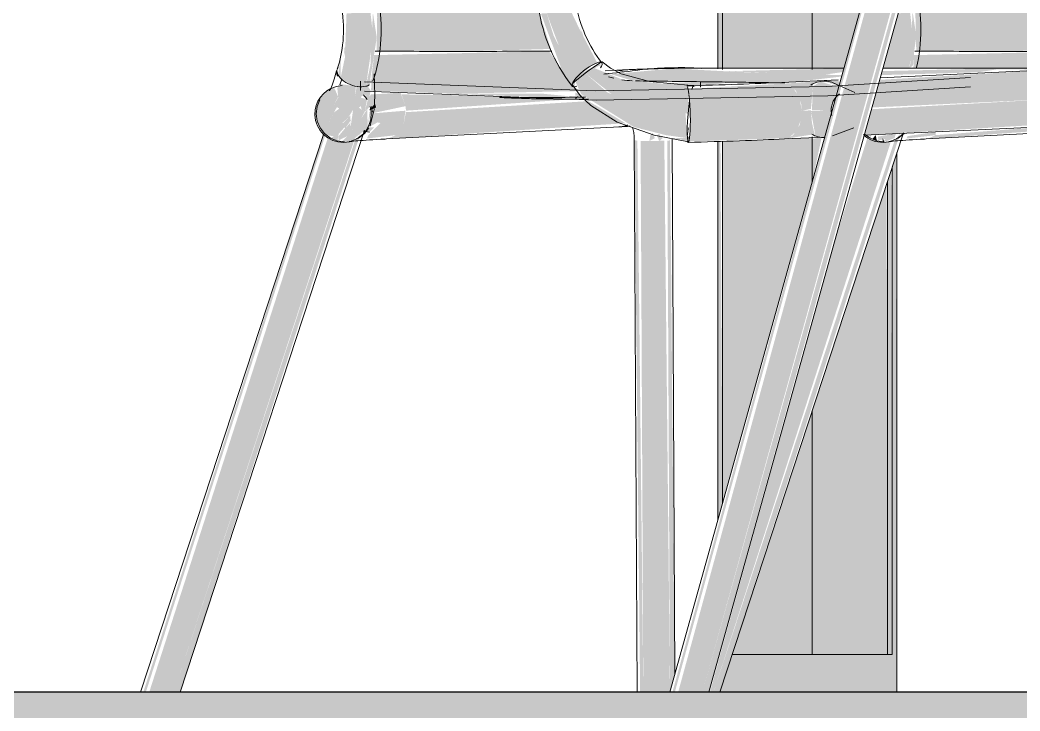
# Model space of a CAD drawing. Header units: inches. Extents: x 21380 to 98133, y -290 to 853.
# Drawn here: x 35393.65 to 35420.17, y 0.5 to 18.83 of the extents above; entities that cross this region are included whole.
import ezdxf

# ---------------------------------------------------------------- set-up
doc = ezdxf.new("R2010")
doc.units = ezdxf.units.IN
doc.header["$MEASUREMENT"] = 0
for name, color, linetype, lineweight in [('A-FLOR', 192, 'Continuous', 9), ('A-GLAZ-CWMG', 51, 'Continuous', 9), ('I-FURN', 30, 'Continuous', 9), ('I-WALL', 2, 'Continuous', 9)]:
    doc.layers.add(name, color=color, linetype=linetype, lineweight=lineweight)

# ---------------------------------------------------------------- blocks, each defined once
blk = doc.blocks.new('HermanMiller_Collection_Air-Chair_SideChair_Arms - Arms-V171-Building Section - East_West looking South')
at = {"layer": 'I-FURN'}
h = blk.add_hatch(color=256, dxfattribs=at)
h.paths.add_polyline_path([(-26134.736, 17.999), (-26132.441, 18.063), (-26132.741, 19.01), (-26132.74, 19.041), (-26133.135, 22.135), (-26133.615, 25.541), (-26133.439, 26.72), (-26133.287, 27.286), (-26136.943, 27.356), (-26138.897, 27.252), (-26138.263, 26.411), (-26137.768, 25.338), (-26137.504, 24.169), (-26137.196, 21.448), (-26137.046, 18.896), (-26137.06, 18.004), (-26135.74, 18)], flags=0)
h.paths.add_polyline_path([(-26133.601, 25.719), (-26133.55, 26.168), (-26133.598, 25.738)], flags=0)
for points in [[(-26129.154, 1), (-26123.732, 20.734), (-26123.809, 20.653), (-26129.218, 1)], [(-26128.85, 1), (-26128.42, 1), (-26123, 20.625), (-26123.301, 20.707), (-26123.311, 20.72), (-26123.657, 20.718), (-26129.066, 1), (-26128.856, 1)], [(-26128.42, 1), (-26128.251, 1), (-26122.883, 20.551), (-26122.963, 20.578), (-26127.811, 3.187)], [(-26131.78, 17.287), (-26131.323, 17.647), (-26131.213, 17.697), (-26131.705, 18.64), (-26131.937, 19.123), (-26132.552, 19.009), (-26132.11, 17.835)], [(-26137.454, 17.058), (-26137.344, 17.073), (-26137.151, 18.393), (-26137.224, 19.026), (-26137.858, 19.009), (-26137.901, 17.835), (-26138.017, 17.287), (-26137.702, 17.095), (-26137.576, 17.065)], [(-26131.882, 17.095), (-26131.78, 17.287), (-26132.364, 18.406), (-26132.552, 19.009), (-26132.707, 19.002), (-26132.146, 17.5), (-26131.914, 17.144)], [(-26135.056, 16.876), (-26131.674, 16.946), (-26131.817, 17.058), (-26132.49, 18.003), (-26137.128, 17.899), (-26137.187, 17.4), (-26137.209, 16.954), (-26135.786, 16.902)], [(-26128.801, 16.344), (-26128.796, 17.073), (-26130.533, 17.247), (-26131.323, 17.57), (-26131.529, 17.42), (-26130.826, 16.861), (-26130.025, 16.545), (-26129.206, 16.41)], [(-26128.682, 17.06), (-26128.476, 17.096), (-26128.476, 17.195), (-26129.73, 17.129), (-26129.206, 17.097), (-26128.68, 17.066)], [(-26128.744, 16.318), (-26125.784, 16.423), (-26125.86, 16.798), (-26126.051, 17.073), (-26126.173, 17.148), (-26128.803, 17.004), (-26128.751, 16.512)], [(-26128.476, 17.069), (-26127.665, 17.183), (-26128.476, 17.195), (-26128.476, 17.096)], [(-26125.007, 16.428), (-26124.952, 16.68), (-26124.814, 17.047), (-26125.29, 17.198), (-26125.491, 17.073), (-26125.52, 16.434), (-26125.388, 16.432)], [(-26124.814, 17.047), (-26124.855, 17.096), (-26124.819, 17.049)], [(-26131.775, 16.733), (-26131.706, 16.818), (-26131.794, 16.783), (-26131.794, 16.733)], [(-26137.248, 16.434), (-26137.073, 16.512), (-26137.103, 16.608), (-26137.245, 16.462)], [(-26136.82, 15.675), (-26130.464, 16.093), (-26131.211, 16.544), (-26131.452, 16.677), (-26136.284, 16.386), (-26136.347, 16.051), (-26136.544, 15.776), (-26136.77, 15.684)], [(-26128.78, 15.606), (-26126.138, 15.7), (-26125.918, 15.893), (-26125.796, 16.229), (-26125.784, 16.423), (-26128.744, 16.318), (-26128.764, 15.677)], [(-26125.186, 15.714), (-26125.007, 16.428), (-26125.544, 16.416), (-26125.428, 15.763), (-26125.31, 15.727)], [(-26128.818, 15.697), (-26128.784, 15.97), (-26128.801, 15.988)], [(-26143.18, 1), (-26138.421, 15.775), (-26138.467, 15.793), (-26143.247, 1)], [(-26142.985, 1), (-26142.437, 1), (-26137.635, 15.7), (-26137.909, 15.589), (-26138.129, 15.633), (-26138.342, 15.744), (-26143.09, 1), (-26142.991, 1)], [(-26142.437, 1), (-26142.271, 1), (-26137.49, 15.818), (-26137.651, 15.585), (-26140.117, 8.07)], [(-26129.994, 1), (-26129.989, 1), (-26130.146, 15.629), (-26130.228, 15.643), (-26130.074, 1)], [(-26128.808, 15.639), (-26128.752, 15.793), (-26128.815, 15.679)], [(-26129.636, 1), (-26129.283, 1.015), (-26129.433, 15.626), (-26130.061, 15.624), (-26129.989, 1), (-26129.757, 1)], [(-26129.283, 1.015), (-26129.159, 1.458), (-26129.282, 15.637), (-26129.355, 15.63), (-26129.294, 3.187)]]:
    blk.add_hatch(color=256, dxfattribs=at).paths.add_polyline_path(points, flags=0)
h = blk.add_hatch(color=256, dxfattribs=at)
h.paths.add_polyline_path([(-26137.344, 17.073), (-26137.253, 17.109), (-26137.057, 18.368), (-26137.159, 19.026), (-26137.224, 17.642), (-26137.29, 17.328)], flags=0)
h.paths.add_polyline_path([(-26137.253, 17.109), (-26137.17, 17.257), (-26137.217, 17.255)], flags=0)
h = blk.add_hatch(color=256, dxfattribs=at)
h.paths.add_polyline_path([(-26131.686, 18.668), (-26131.547, 18.278), (-26131.606, 18.491), (-26131.651, 18.591)], flags=0)
h.paths.add_polyline_path([(-26131.213, 17.697), (-26131.151, 17.722), (-26131.221, 17.711)], flags=0)
h = blk.add_hatch(color=256, dxfattribs=at)
h.paths.add_polyline_path([(-26137.937, 17.822), (-26137.858, 18.188), (-26137.912, 18.094), (-26137.936, 17.826)], flags=0)
h.paths.add_polyline_path([(-26138.017, 17.287), (-26138.017, 17.835), (-26138.077, 17.371)], flags=0)
h = blk.add_hatch(color=256, dxfattribs=at)
h.paths.add_polyline_path([(-26131.817, 17.058), (-26131.794, 17.161), (-26131.872, 17.141)], flags=0)
h.paths.add_polyline_path([(-26131.874, 17.144), (-26131.692, 17.292), (-26131.188, 17.604), (-26131.09, 17.633), (-26131.175, 17.672), (-26131.7, 17.371), (-26131.832, 17.207)], flags=0)
h = blk.add_hatch(color=256, dxfattribs=at)
h.paths.add_polyline_path([(-26126.245, 17.162), (-26125.944, 17.191), (-26124.735, 17.331), (-26124.725, 17.367), (-26127.412, 17.45), (-26129.206, 17.544), (-26130.845, 17.393), (-26130.282, 17.224), (-26130.001, 17.213), (-26126.304, 17.163)], flags=0)
h.paths.add_polyline_path([(-26130.761, 17.281), (-26130.982, 17.404), (-26130.889, 17.325), (-26130.804, 17.285)], flags=0)
h = blk.add_hatch(color=256, dxfattribs=at)
h.paths.add_polyline_path([(-26125.271, 17.367), (-26124.702, 17.451), (-26124.674, 17.549), (-26127.742, 17.473), (-26125.283, 17.368)], flags=0)
h.paths.add_polyline_path([(-26123.688, 17.368), (-26121.095, 17.445), (-26120.433, 17.551), (-26123.658, 17.475), (-26123.676, 17.412)], flags=0)
h = blk.add_hatch(color=256, dxfattribs=at)
h.paths.add_polyline_path([(-26133.681, 16.77), (-26133.681, 16.788), (-26133.773, 16.775)], flags=0)
h.paths.add_polyline_path([(-26136.281, 16.426), (-26131.794, 16.733), (-26135.056, 16.837), (-26136.4, 16.858), (-26136.296, 16.545)], flags=0)
h.paths.add_polyline_path([(-26130.915, 17.426), (-26130.764, 17.426), (-26130.917, 17.428)], flags=0)
h = blk.add_hatch(color=256, dxfattribs=at)
h.paths.add_polyline_path([(-26128.805, 15.622), (-26128.818, 15.697), (-26129.206, 15.697)], flags=0)
h.paths.add_polyline_path([(-26128.818, 15.697), (-26128.872, 16.356), (-26130.339, 16.669), (-26130.934, 16.904), (-26131.529, 17.42), (-26131.785, 17.187), (-26131.636, 16.864), (-26130.242, 15.994), (-26129.395, 15.777), (-26129.206, 15.751)], flags=0)
h = blk.add_hatch(color=256, dxfattribs=at)
h.paths.add_polyline_path([(-26125.784, 16.423), (-26125.545, 16.475), (-26125.484, 17.133), (-26125.214, 17.212), (-26124.861, 17.099), (-26124.789, 17.137), (-26124.819, 17.244), (-26126.173, 17.148), (-26125.944, 16.953), (-26125.806, 16.617)], flags=0)
h.paths.add_polyline_path([(-26125.004, 16.46), (-26124.989, 16.48), (-26125.002, 16.479)], flags=0)
h.paths.add_polyline_path([(-26123.927, 16.51), (-26118.985, 16.742), (-26119.093, 17.212), (-26119.34, 17.477), (-26119.434, 17.496), (-26123.722, 17.244), (-26123.914, 16.557)], flags=0)
h = blk.add_hatch(color=256, dxfattribs=at)
h.paths.add_polyline_path([(-26138.065, 15.812), (-26138.475, 15.862), (-26138.559, 15.97), (-26138.382, 16.034), (-26138.112, 16.521), (-26138.194, 16.584), (-26138.08, 16.796), (-26138.19, 17.042), (-26138.342, 16.975), (-26138.608, 16.695), (-26138.699, 16.318), (-26138.467, 15.793), (-26138.194, 15.744), (-26138.112, 15.787)], flags=0)
h.paths.add_polyline_path([(-26137.934, 15.585), (-26137.716, 15.635), (-26137.297, 15.974), (-26137.309, 16.462), (-26137.521, 16.148), (-26137.716, 15.927), (-26137.752, 15.984), (-26137.762, 16.291), (-26137.952, 16.092), (-26137.899, 15.956), (-26138.08, 15.738), (-26138.065, 15.641), (-26137.84, 15.748), (-26137.961, 15.595)], flags=0)
h.paths.add_polyline_path([(-26137.878, 15.975), (-26137.743, 16.174), (-26137.77, 16.09), (-26137.812, 16.045)], flags=0)
h.paths.add_polyline_path([(-26137.378, 16.391), (-26137.315, 16.723), (-26137.47, 16.77), (-26137.478, 16.544), (-26137.461, 16.455), (-26137.407, 16.414)], flags=0)
h.paths.add_polyline_path([(-26138.308, 16.533), (-26138.221, 16.816), (-26138.197, 16.579), (-26138.287, 16.542)], flags=0)
h = blk.add_hatch(color=256, dxfattribs=at)
h.paths.add_polyline_path([(-26137.909, 15.6), (-26137.84, 15.748), (-26137.981, 15.606)], flags=0)
h.paths.add_polyline_path([(-26138.103, 15.622), (-26138.065, 15.812), (-26138.284, 15.697), (-26138.117, 15.628)], flags=0)
h.paths.add_polyline_path([(-26138.197, 16.579), (-26138.227, 16.879), (-26138.308, 16.533)], flags=0)
h.paths.add_polyline_path([(-26138.065, 15.812), (-26137.743, 16.174), (-26137.812, 16.238), (-26137.65, 16.508), (-26137.613, 17.074), (-26138.017, 17.131), (-26138.102, 17.033), (-26138.079, 16.777), (-26138.197, 16.579), (-26138.05, 16.48), (-26138.189, 16.38), (-26138.382, 16.034), (-26138.559, 15.97), (-26138.44, 15.816), (-26138.291, 15.831)], flags=0)
h.paths.add_polyline_path([(-26137.878, 15.975), (-26137.961, 16.108), (-26137.812, 16.238)], flags=0)
h = blk.add_hatch(color=256, dxfattribs=at)
h.paths.add_polyline_path([(-26137.77, 15.9), (-26137.581, 16.024), (-26137.378, 16.391), (-26137.229, 16.544), (-26137.247, 16.797), (-26137.221, 16.973), (-26137.297, 17.073), (-26137.368, 17.069), (-26137.594, 17.051), (-26137.754, 15.975)], flags=0)
h.paths.add_polyline_path([(-26137.378, 16.391), (-26137.532, 16.508), (-26137.406, 16.593), (-26137.478, 16.791), (-26137.375, 16.864), (-26137.296, 16.705)], flags=0)
h = blk.add_hatch(color=256, dxfattribs=at)
h.paths.add_polyline_path([(-26137.206, 16.351), (-26136.296, 16.545), (-26136.426, 16.902), (-26137.216, 16.855), (-26137.247, 16.797), (-26137.261, 16.62), (-26137.229, 16.548), (-26137.053, 16.544), (-26137.177, 16.386)], flags=0)
h.paths.add_polyline_path([(-26136.431, 16.91), (-26136.458, 16.912), (-26136.44, 16.911)], flags=0)
h = blk.add_hatch(color=256, dxfattribs=at)
h.paths.add_polyline_path([(-26135.056, 16.876), (-26132.643, 16.777), (-26131.794, 16.792), (-26132.659, 16.876), (-26134.032, 16.876)], flags=0)
h.paths.add_polyline_path([(-26131.553, 16.808), (-26131.794, 16.907), (-26131.794, 16.823), (-26131.612, 16.812)], flags=0)
h = blk.add_hatch(color=256, dxfattribs=at)
h.paths.add_polyline_path([(-26133.115, 16.748), (-26133.115, 16.78), (-26133.331, 16.755)], flags=0)
h.paths.add_polyline_path([(-26133.528, 16.763), (-26133.611, 16.783), (-26133.563, 16.765)], flags=0)
h = blk.add_hatch(color=256, dxfattribs=at)
h.paths.add_polyline_path([(-26126.267, 15.675), (-26125.448, 15.801), (-26125.518, 16.102), (-26125.545, 16.434), (-26125.784, 16.423), (-26125.842, 16.048), (-26126.019, 15.775), (-26126.168, 15.694)], flags=0)
h.paths.add_polyline_path([(-26124.132, 15.775), (-26119.215, 16.068), (-26119.035, 16.376), (-26118.985, 16.742), (-26123.94, 16.464), (-26124.131, 15.779)], flags=0)
h = blk.add_hatch(color=256, dxfattribs=at)
h.paths.add_polyline_path([(-26137.319, 15.688), (-26136.544, 15.776), (-26136.347, 16.051), (-26136.295, 16.425), (-26137.206, 16.351), (-26137.206, 16.165), (-26137.003, 16.156), (-26136.96, 16.096), (-26137.28, 15.778), (-26137.315, 15.696)], flags=0)
h.paths.add_polyline_path([(-26137.297, 15.974), (-26137.034, 16.115), (-26137.227, 16.156)], flags=0)
h = blk.add_hatch(color=256, dxfattribs=at)
h.paths.add_polyline_path([(-26136.957, 16.098), (-26137.059, 16.227), (-26137.225, 16.156), (-26137.059, 16.12)], flags=0)
h.paths.add_polyline_path([(-26137.244, 15.865), (-26137.123, 15.982), (-26137.259, 15.988), (-26137.315, 15.877), (-26137.28, 15.871)], flags=0)
h.paths.add_polyline_path([(-26137.297, 15.974), (-26137.206, 16.434), (-26137.253, 16.386), (-26137.294, 15.999)], flags=0)
h = blk.add_hatch(color=256, dxfattribs=at)
h.paths.add_polyline_path([(-26129.83, 15.619), (-26129.683, 15.697), (-26129.744, 15.836), (-26129.802, 15.777), (-26129.829, 15.621)], flags=0)
h.paths.add_polyline_path([(-26129.571, 15.621), (-26129.474, 15.697), (-26129.571, 15.807), (-26129.628, 15.777), (-26129.573, 15.625)], flags=0)
for p, q in [((-26123.792, 20.719), (-26129.288, 1)), ((-26128.25, 1), (-26122.828, 20.451)), ((-26131.079, 17.721), (-26131.079, 17.711)), ((-26128.709, 17.552), (-26124.661, 17.551)), ((-26138.125, 17.42), (-26138.098, 17.342)), ((-26137.987, 17.26), (-26138.036, 17.109)), ((-26130.695, 17.496), (-26130.997, 17.48)), ((-26124.819, 17.244), (-26126.321, 17.173)), ((-26119.448, 17.496), (-26123.709, 17.296)), ((-26137.487, 17.208), (-26137.487, 16.957)), ((-26128.639, 17.066), (-26128.657, 17.091)), ((-26128.476, 17.195), (-26128.476, 17.053)), ((-26124.381, 16.908), (-26124.937, 17.157)), ((-26137.198, 16.537), (-26137.173, 16.387)), ((-26142.269, 1), (-26137.378, 15.909)), ((-26136.799, 15.675), (-26130.611, 15.998)), ((-26124.976, 15.754), (-26124.407, 15.972)), ((-26124.134, 15.774), (-26119.383, 15.997)), ((-26138.468, 15.793), (-26143.322, 1)), ((-26137.407, 15.885), (-26137.247, 15.858)), ((-26130.228, 15.645), (-26130.156, 1)), ((-26129.229, 15.671), (-26129.228, 15.65)), ((-26129.158, 1.459), (-26129.228, 15.65)), ((-26126.25, 15.675), (-26125.169, 15.726))]:
    blk.add_line(p, q, dxfattribs=at)
at = {"layer": 'I-FURN', "flags": 128}
for points in [[(-26137.157, 17.218), (-26137.119, 17.332), (-26137.084, 17.448), (-26137.054, 17.567), (-26137.027, 17.688), (-26137.004, 17.812), (-26136.984, 17.937), (-26136.968, 18.064), (-26136.956, 18.192), (-26136.947, 18.322), (-26136.942, 18.453), (-26136.94, 18.585), (-26136.942, 18.719), (-26136.947, 18.853), (-26136.956, 18.987), (-26136.968, 19.122), (-26136.972, 19.161)], [(-26131.089, 17.694), (-26131.152, 17.778), (-26131.214, 17.864), (-26131.273, 17.953), (-26131.329, 18.045), (-26131.383, 18.138), (-26131.434, 18.234), (-26131.482, 18.333), (-26131.528, 18.432), (-26131.57, 18.534), (-26131.609, 18.637), (-26131.645, 18.741), (-26131.678, 18.846), (-26131.707, 18.953), (-26131.733, 19.059), (-26131.756, 19.167), (-26131.762, 19.197)], [(-26138.1, 17.551), (-26138.073, 17.631), (-26138.049, 17.714), (-26138.026, 17.8), (-26138.007, 17.889), (-26137.989, 17.981), (-26137.974, 18.076), (-26137.962, 18.174), (-26137.952, 18.274), (-26137.946, 18.376), (-26137.941, 18.48), (-26137.94, 18.585), (-26137.941, 18.692), (-26137.946, 18.801), (-26137.953, 18.91), (-26137.963, 19.02), (-26137.966, 19.052)], [(-26132.745, 19.015), (-26132.717, 18.877), (-26132.685, 18.74), (-26132.649, 18.603), (-26132.608, 18.468), (-26132.563, 18.334), (-26132.514, 18.201), (-26132.461, 18.07), (-26132.403, 17.941), (-26132.342, 17.815), (-26132.277, 17.69), (-26132.209, 17.568), (-26132.136, 17.448), (-26132.06, 17.331), (-26131.981, 17.217), (-26131.898, 17.106), (-26131.874, 17.075)], [(-26138.08, 17.57), (-26138.119, 17.498), (-26138.125, 17.42)], [(-26131.529, 17.42), (-26131.424, 17.498), (-26131.323, 17.57), (-26131.233, 17.633), (-26131.159, 17.681), (-26131.106, 17.711), (-26131.079, 17.721)], [(-26131.077, 17.72), (-26130.858, 17.551), (-26130.577, 17.407), (-26129.822, 17.196), (-26128.711, 17.092), (-26128.657, 17.091)], [(-26130.708, 17.495), (-26130.682, 17.497), (-26130.656, 17.498), (-26130.629, 17.5), (-26130.6, 17.502), (-26130.57, 17.504), (-26130.538, 17.505), (-26130.506, 17.507), (-26130.472, 17.509), (-26130.436, 17.511), (-26130.4, 17.512), (-26130.362, 17.514), (-26130.324, 17.516), (-26130.284, 17.518), (-26130.243, 17.519), (-26130.201, 17.521), (-26130.158, 17.523), (-26130.115, 17.524), (-26130.07, 17.526), (-26130.025, 17.527), (-26129.98, 17.529), (-26129.933, 17.53), (-26129.886, 17.532), (-26129.839, 17.533), (-26129.792, 17.535), (-26129.744, 17.536), (-26129.695, 17.537), (-26129.647, 17.539), (-26129.599, 17.54), (-26129.55, 17.541), (-26129.502, 17.542), (-26129.454, 17.543), (-26129.406, 17.544), (-26129.358, 17.545), (-26129.311, 17.546), (-26129.264, 17.547), (-26129.217, 17.548), (-26129.171, 17.548), (-26129.126, 17.549), (-26129.082, 17.55), (-26129.038, 17.55), (-26128.995, 17.551), (-26128.953, 17.551), (-26128.912, 17.552), (-26128.872, 17.552), (-26128.833, 17.552), (-26128.795, 17.552), (-26128.758, 17.552), (-26128.723, 17.552), (-26128.709, 17.552)], [(-26123.638, 17.551), (-26121.278, 17.55), (-26119.155, 17.552)], [(-26138.122, 17.486), (-26138.182, 17.262), (-26138.238, 17.101), (-26138.286, 16.996), (-26138.309, 16.958), (-26138.31, 16.955)], [(-26137.381, 17.193), (-26131.258, 16.956), (-26125.126, 17.064), (-26121.317, 17.307)], [(-26137.129, 17.406), (-26137.116, 17.13), (-26137.11, 16.828), (-26137.129, 16.455), (-26137.236, 16.033), (-26137.24, 16.024)], [(-26131.847, 17.159), (-26131.794, 17.207), (-26131.72, 17.27), (-26131.63, 17.342), (-26131.529, 17.42)], [(-26138.155, 17.056), (-26138.082, 17.074), (-26138.025, 17.084), (-26137.972, 17.092)], [(-26137.382, 16.943), (-26131.244, 16.705), (-26125.099, 16.815), (-26121.313, 17.056)], [(-26131.877, 17.12), (-26131.661, 16.832), (-26131.385, 16.565), (-26130.679, 16.122), (-26129.705, 15.777), (-26128.789, 15.597)], [(-26126.321, 17.173), (-26126.453, 17.167), (-26126.59, 17.161), (-26126.731, 17.155), (-26126.877, 17.149), (-26127.026, 17.143), (-26127.179, 17.137), (-26127.336, 17.132), (-26127.495, 17.126), (-26127.658, 17.12), (-26127.823, 17.115), (-26127.99, 17.109), (-26128.159, 17.104), (-26128.331, 17.098), (-26128.503, 17.093), (-26128.677, 17.088), (-26128.837, 17.084)], [(-26128.657, 17.091), (-26128.68, 17.066), (-26128.705, 16.991)], [(-26138.663, 16.344), (-26138.639, 16.537), (-26138.566, 16.717)], [(-26128.761, 16.696), (-26128.781, 16.537), (-26128.801, 16.344)], [(-26137.91, 15.597), (-26138.103, 15.622), (-26138.284, 15.697), (-26138.44, 15.816), (-26138.559, 15.97), (-26138.636, 16.151), (-26138.663, 16.344)], [(-26128.801, 16.344), (-26128.815, 16.151), (-26128.823, 15.97), (-26128.824, 15.816), (-26128.818, 15.697), (-26128.805, 15.622), (-26128.787, 15.597)], [(-26137.268, 15.97), (-26137.385, 15.816), (-26137.538, 15.697), (-26137.717, 15.622)], [(-26130.598, 15.999), (-26130.581, 16), (-26130.561, 16.001), (-26130.54, 16.003), (-26130.516, 16.004), (-26130.491, 16.006), (-26130.464, 16.007), (-26130.435, 16.009), (-26130.405, 16.01), (-26130.373, 16.012), (-26130.339, 16.014)], [(-26130.273, 15.986), (-26130.264, 15.952), (-26130.257, 15.918), (-26130.25, 15.882), (-26130.244, 15.846), (-26130.239, 15.809), (-26130.235, 15.772), (-26130.232, 15.734), (-26130.23, 15.696), (-26130.229, 15.658), (-26130.228, 15.645)], [(-26137.785, 15.604), (-26137.776, 15.605), (-26137.753, 15.608), (-26137.719, 15.612), (-26137.675, 15.617), (-26137.623, 15.622), (-26137.563, 15.627), (-26137.495, 15.632), (-26137.421, 15.638), (-26137.339, 15.644), (-26137.251, 15.649), (-26137.157, 15.655), (-26137.056, 15.661), (-26136.95, 15.667), (-26136.838, 15.673), (-26136.799, 15.675)], [(-26126.25, 15.675), (-26126.385, 15.669), (-26126.525, 15.663), (-26126.668, 15.657), (-26126.816, 15.65), (-26126.967, 15.644), (-26127.122, 15.638), (-26127.281, 15.633), (-26127.442, 15.627), (-26127.606, 15.621), (-26127.773, 15.615), (-26127.942, 15.61), (-26128.113, 15.604), (-26128.286, 15.599), (-26128.46, 15.594), (-26128.635, 15.589), (-26128.796, 15.585)]]:
    blk.add_lwpolyline(points, dxfattribs=at)
at = {"layer": 'I-FURN'}
for centre, major_axis, ratio, start_param, end_param in [((-26137.628, 17.385), (-0.471, 0.167), 0.596783, 0, 0.053822), ((-26131.481, 17.385), (0.393, 0.31), 0.26753, 0.631223, 2.202019), ((-26131.481, 17.385), (0.393, 0.31), 0.26753, 5.605411, 6.914408), ((-26135.455, 101.858), (0, 84.692), 0.707107, 3.217566, 3.231436), ((-26137.628, 17.385), (-0.471, 0.167), 0.596783, 0.315622, 0.839221), ((-26137.628, 17.385), (-0.471, 0.167), 0.596783, 0.839221, 1.886418), ((-26131.481, 17.385), (0.393, 0.31), 0.26753, 2.202019, 3.772816), ((-26137.952, 16.334), (-0.202, 0.722), 0.995009, 0, 1.3209), ((-26137.628, 17.385), (-0.471, 0.167), 0.596783, 1.903362, 2.410017), ((-26137.628, 17.385), (-0.471, 0.167), 0.596783, 2.410017, 2.671816), ((-26128.817, 16.334), (-0.02, 0.75), 0.096081, 5.515178, 5.996591), ((-26125.196, 16.463), (0.021, 0.75), 0.90616, 0.058382, 0.581981), ((-26125.196, 16.463), (0.021, 0.75), 0.90616, 5.817968, 6.341567), ((-26137.952, 16.334), (-0.202, 0.722), 0.995009, 4.986091, 5.185919), ((-26128.817, 16.334), (-0.02, 0.75), 0.096081, 4.687594, 5.472992), ((-26124.554, 16.444), (0.014, 0.5), 0.90616, 0.581981, 1.629178), ((-26137.952, 16.334), (-0.202, 0.722), 0.995009, 4.462492, 4.714879), ((-26137.952, 16.334), (-0.202, 0.722), 0.995009, 1.3209, 2.891696), ((-26137.952, 16.334), (-0.202, 0.722), 0.995009, 2.891696, 4.462492), ((-26128.817, 16.334), (-0.02, 0.75), 0.096081, 3.116798, 4.687594), ((-26124.554, 16.444), (0.014, 0.5), 0.90616, 1.629178, 1.890978), ((-26125.196, 16.463), (0.021, 0.75), 0.90616, 2.676376, 2.924989), ((-26125.196, 16.463), (0.021, 0.75), 0.90616, 2.938175, 3.199975), ((-26128.817, 16.334), (-0.02, 0.75), 0.096081, 2.854998, 3.116798)]:
    blk.add_ellipse(centre, major_axis=major_axis, ratio=ratio, start_param=start_param, end_param=end_param, dxfattribs=at)
for points, knots in [([(-26137.096, 18.004), (-26136.319, 18), (-26134.781, 17.997), (-26133.197, 18.001), (-26132.417, 18.003)], [-0.9268801, -0.9268801, -0.9268801, -0.9268801, -0.5, -0.0910372, -0.0910372, -0.0910372, -0.0910372]), ([(-26130.196, 17.215), (-26129.91, 17.212), (-26129.333, 17.205), (-26128.76, 17.198), (-26128.476, 17.195)], [-0.9960968, -0.9960968, -0.9960968, -0.9960968, -0.5, 0, 0, 0, 0]), ([(-26128.476, 17.195), (-26128.254, 17.192), (-26127.816, 17.186), (-26127.187, 17.177), (-26126.662, 17.169), (-26126.356, 17.164), (-26126.239, 17.162)], [-1, -1, -1, -1, -0.75, -0.5, -0.25, -0.0877777, -0.0877777, -0.0877777, -0.0877777]), ([(-26131.443, 16.733), (-26131.554, 16.733), (-26131.982, 16.732), (-26132.41, 16.735), (-26132.727, 16.739)], [-0.6740348, -0.6740348, -0.6740348, -0.6740348, -0.5, 0, 0, 0, 0]), ([(-26130.635, 15.997), (-26130.579, 15.998), (-26130.5, 16.01), (-26130.426, 16.04), (-26130.405, 16.05)], [0, 0, 0, 0, 0.1666667, 0.2358641, 0.2358641, 0.2358641, 0.2358641])]:
    blk.add_open_spline(points, degree=3, knots=knots, dxfattribs=at)
for points in [[(-26128.451, 17.548), (-26128.527, 17.555), (-26128.712, 17.566), (-26129.058, 17.57), (-26129.432, 17.56), (-26129.791, 17.539), (-26129.995, 17.519), (-26130.081, 17.508)], [(-26130.908, 17.41), (-26130.952, 17.405), (-26130.996, 17.401), (-26131.039, 17.396)], [(-26130.91, 17.322), (-26130.864, 17.309), (-26130.818, 17.296), (-26130.771, 17.285)], [(-26130.525, 17.477), (-26130.573, 17.49), (-26130.622, 17.497), (-26130.672, 17.496)], [(-26130.556, 17.245), (-26130.466, 17.231), (-26130.375, 17.224), (-26130.283, 17.219)], [(-26132.727, 16.739), (-26132.779, 16.74), (-26132.9, 16.742), (-26133.114, 16.748), (-26133.334, 16.755), (-26133.535, 16.763), (-26133.692, 16.771), (-26133.785, 16.777), (-26133.805, 16.782), (-26133.747, 16.784), (-26133.663, 16.784), (-26133.611, 16.783)], [(-26133.611, 16.783), (-26133.294, 16.779), (-26132.659, 16.774), (-26132.024, 16.779), (-26131.706, 16.784)], [(-26131.706, 16.784), (-26131.652, 16.784), (-26131.588, 16.785), (-26131.519, 16.784)]]:
    blk.add_open_spline(points, degree=3, dxfattribs=at)
blk = doc.blocks.new('HermanMiller_Collection_Air-Chair_SideChair_Arms - Arms-V179-Building Section - East_West looking South')
at = {"layer": 'I-FURN'}
h = blk.add_hatch(color=256, dxfattribs=at)
h.paths.add_polyline_path([(-26120.428, 17.999), (-26118.133, 18.063), (-26118.433, 19.01), (-26118.431, 19.039), (-26118.827, 22.135), (-26119.307, 25.541), (-26119.131, 26.72), (-26118.978, 27.286), (-26122.634, 27.356), (-26124.589, 27.252), (-26124.506, 27.216), (-26123.472, 26.98), (-26122.404, 26.625), (-26122.223, 26.448), (-26122.202, 26.344), (-26121.918, 26.073), (-26121.888, 25.949), (-26121.533, 25.159), (-26121.518, 24.537), (-26121.603, 23.959), (-26122.722, 20.742), (-26122.801, 20.4), (-26122.762, 18.285), (-26122.751, 18.004), (-26121.431, 18)], flags=0)
h.paths.add_polyline_path([(-26122.291, 24.694), (-26122.408, 24.694), (-26122.347, 24.783)], flags=0)
h.paths.add_polyline_path([(-26123.021, 22.782), (-26122.483, 24.046), (-26122.402, 24.039), (-26122.33, 24.878), (-26122.423, 25.304), (-26122.592, 25.517), (-26122.626, 25.719), (-26122.76, 25.737), (-26123.746, 26.031), (-26123.406, 25.159), (-26123.196, 24.169), (-26123.023, 22.794)], flags=0)
h.paths.add_polyline_path([(-26119.293, 25.719), (-26119.241, 26.168), (-26119.291, 25.726)], flags=0)
h.paths.add_polyline_path([(-26122.2, 25.724), (-26122.343, 25.928), (-26122.466, 25.734), (-26122.254, 25.726)], flags=0)
for points in [[(-26123.638, 17.549), (-26122.935, 17.55), (-26122.843, 18.393), (-26122.916, 19.026), (-26123.231, 19.009), (-26123.637, 17.55)], [(-26122.935, 17.549), (-26122.837, 17.63), (-26122.805, 18.025), (-26122.751, 18.393), (-26122.846, 19.032), (-26122.851, 19.026), (-26122.915, 17.642), (-26122.935, 17.55)], [(-26118.078, 16.886), (-26117.382, 16.982), (-26117.509, 17.058), (-26118.182, 18.003), (-26122.82, 17.899), (-26122.827, 17.55), (-26119.159, 17.51), (-26119.093, 17.341), (-26118.546, 17.331), (-26118.15, 17.057), (-26118.15, 16.968), (-26118.085, 16.894)], [(-26128.218, 1), (-26128.128, 1), (-26123.419, 15.626), (-26123.601, 15.589), (-26123.821, 15.633), (-26124.057, 15.675), (-26124.936, 12.893), (-26128.224, 1)], [(-26128.055, 1), (-26127.963, 1), (-26123.181, 15.818), (-26123.343, 15.585), (-26128.128, 1)], [(-26124.744, 13.581), (-26124.116, 15.776), (-26124.153, 15.7), (-26124.615, 14.043)], [(-26123.011, 15.688), (-26122.235, 15.776), (-26122.235, 15.864), (-26122.983, 15.75), (-26123.007, 15.696)]]:
    blk.add_hatch(color=256, dxfattribs=at).paths.add_polyline_path(points, flags=0)
h = blk.add_hatch(color=256, dxfattribs=at)
h.paths.add_polyline_path([(-26117.845, 16.391), (-26117.685, 16.239), (-26117.604, 15.931), (-26116.156, 16.093), (-26116.903, 16.544), (-26117.144, 16.677), (-26117.892, 16.565), (-26117.858, 16.44)], flags=0)
h.paths.add_polyline_path([(-26117.827, 16.183), (-26117.865, 16.404), (-26117.838, 16.306), (-26117.829, 16.21)], flags=0)
h.paths.add_polyline_path([(-26118.208, 16.418), (-26117.828, 16.18), (-26117.831, 15.919), (-26117.733, 16.011), (-26117.959, 16.497), (-26118.156, 16.625), (-26118.202, 16.544), (-26118.232, 16.487), (-26118.21, 16.423)], flags=0)
h.paths.add_polyline_path([(-26122.512, 15.675), (-26118.007, 15.996), (-26118.239, 16.434), (-26118.403, 16.426), (-26118.752, 16.222), (-26118.928, 16.146), (-26119.151, 16.139), (-26119.397, 15.997), (-26122.235, 15.776), (-26122.44, 15.688)], flags=0)
h = blk.add_hatch(color=256, dxfattribs=at)
h.paths.add_polyline_path([(-26123.626, 15.585), (-26123.327, 15.7), (-26123.293, 15.814), (-26123.772, 15.738), (-26123.756, 15.641), (-26123.566, 15.675), (-26123.64, 15.59)], flags=0)
h.paths.add_polyline_path([(-26123.949, 15.711), (-26123.976, 15.782), (-26123.976, 15.721)], flags=0)
h = blk.add_hatch(color=256, dxfattribs=at)
h.paths.add_polyline_path([(-26123.6, 15.6), (-26123.64, 15.697), (-26123.64, 15.603)], flags=0)
h.paths.add_polyline_path([(-26123.795, 15.622), (-26123.828, 15.775), (-26123.922, 15.675), (-26123.809, 15.628)], flags=0)
for p, q in [((-26122.491, 15.675), (-26117.974, 15.911)), ((-26127.961, 1), (-26123.092, 15.84))]:
    blk.add_line(p, q, dxfattribs=at)
at = {"layer": 'I-FURN', "flags": 128}
for points in [[(-26122.746, 17.567), (-26122.719, 17.688), (-26122.695, 17.812), (-26122.676, 17.937), (-26122.66, 18.064), (-26122.647, 18.192), (-26122.639, 18.322), (-26122.633, 18.453), (-26122.632, 18.585), (-26122.633, 18.719), (-26122.639, 18.853), (-26122.647, 18.987), (-26122.66, 19.122), (-26122.664, 19.161)], [(-26123.602, 15.597), (-26123.795, 15.622), (-26123.976, 15.697), (-26124.105, 15.791)], [(-26123.477, 15.604), (-26123.468, 15.605), (-26123.445, 15.608), (-26123.411, 15.612), (-26123.367, 15.617), (-26123.315, 15.622), (-26123.254, 15.627), (-26123.187, 15.632), (-26123.112, 15.638), (-26123.031, 15.644), (-26122.943, 15.649), (-26122.849, 15.655), (-26122.748, 15.661), (-26122.642, 15.667), (-26122.53, 15.673), (-26122.491, 15.675)], [(-26123.076, 15.816), (-26123.23, 15.697), (-26123.409, 15.622)]]:
    blk.add_lwpolyline(points, dxfattribs=at)
at = {"layer": 'I-FURN'}
for start_param, end_param in [(2.111928, 2.891696), (2.891696, 3.677094)]:
    blk.add_ellipse((-26123.644, 16.334), major_axis=(-0.202, 0.722), ratio=0.995009, start_param=start_param, end_param=end_param, dxfattribs=at)
blk.add_open_spline([(-26122.787, 18.004), (-26122.011, 18), (-26120.473, 17.997), (-26118.888, 18.001), (-26118.109, 18.003)], degree=3, knots=[-0.9268801, -0.9268801, -0.9268801, -0.9268801, -0.5, -0.0910372, -0.0910372, -0.0910372, -0.0910372], dxfattribs=at)
blk = doc.blocks.new('Rectangular Mullion - Exterior 2_ x 4_5_-1142586-Building Section - East_West looking South')
at = {"layer": 'A-GLAZ-CWMG'}
h = blk.add_hatch(color=256, dxfattribs=at)
h.paths.add_polyline_path([(-26127.634, 2), (-26125.515, 2), (-26125.515, 8.457), (-26127.245, 3.187)], flags=0)
h.paths.add_polyline_path([(-26123.39, 2), (-26123.419, 14.845), (-26123.515, 14.551), (-26123.515, 2)], flags=0)
h.paths.add_polyline_path([(-26127.89, 6.011), (-26125.515, 14.532), (-26125.515, 15.71), (-26127.89, 15.612), (-26127.89, 8.07)], flags=0)
h.paths.add_polyline_path([(-26125.515, 17.55), (-26125.524, 26.403), (-26127.89, 26.765), (-26127.89, 17.551), (-26125.674, 17.55)], flags=0)
h.paths.add_polyline_path([(-26126.402, 27.551), (-26126.37, 27.904), (-26126.316, 28.018), (-26125.916, 28.117), (-26125.65, 28.253), (-26125.515, 28.253), (-26125.515, 28.75), (-26127.89, 28.75), (-26127.89, 27.768), (-26126.403, 27.551)], flags=0)
h.paths.add_polyline_path([(-26123.515, 28.325), (-26123.39, 28.334), (-26123.39, 28.75), (-26123.515, 28.75), (-26123.515, 28.334)], flags=0)
h.paths.add_polyline_path([(-26125.515, 30), (-26125.515, 98), (-26127.89, 98), (-26127.89, 30), (-26127.012, 30)], flags=0)
h.paths.add_polyline_path([(-26123.39, 30), (-26123.39, 96), (-26123.515, 96), (-26123.515, 30)], flags=0)
for p, q in [((-26127.89, 17.522), (-26127.89, 26.765)), ((-26127.89, 6), (-26127.89, 15.62)), ((-26123.39, 14.936), (-26123.39, 2)), ((-26125.515, 2), (-26127.64, 2)), ((-26123.39, 2), (-26123.515, 2))]:
    blk.add_line(p, q, dxfattribs=at)
blk = doc.blocks.new('Rectangular Mullion - Exterior 2_ x 4_5_-1142587-Building Section - East_West looking South')
at = {"layer": 'A-GLAZ-CWMG'}
h = blk.add_hatch(color=256, dxfattribs=at)
h.paths.add_polyline_path([(-26123.515, 2), (-26123.537, 14.485), (-26125.515, 8.457), (-26125.515, 2)], flags=0)
h.paths.add_polyline_path([(-26125.515, 14.532), (-26125.26, 15.722), (-26125.515, 15.675), (-26125.515, 15.393)], flags=0)
h.paths.add_polyline_path([(-26124.674, 17.549), (-26123.75, 20.809), (-26124.191, 24.419), (-26124.594, 25.821), (-26124.939, 26.322), (-26125.515, 26.373), (-26125.515, 17.55), (-26124.819, 17.549)], flags=0)
h.paths.add_polyline_path([(-26124.047, 24.309), (-26124.042, 24.312), (-26124.087, 24.461)], flags=0)
h.paths.add_polyline_path([(-26125.515, 28.244), (-26123.515, 28.334), (-26123.515, 28.75), (-26125.515, 28.75), (-26125.515, 28.253)], flags=0)
h.paths.add_polyline_path([(-26125.515, 30), (-26123.515, 30), (-26123.515, 98), (-26125.515, 98), (-26125.515, 32.483)], flags=0)
for p, q in [((-26125.515, 26.401), (-26125.515, 17.518)), ((-26125.515, 15.733), (-26125.515, 14.532)), ((-26123.515, 2), (-26123.515, 14.555)), ((-26125.515, 8.464), (-26125.515, 2)), ((-26123.515, 2), (-26125.515, 2))]:
    blk.add_line(p, q, dxfattribs=at)

msp = doc.modelspace()

# ---------------------------------------------------------------- hatches: boundary and pattern name
at = {"layer": 'A-FLOR'}
msp.add_hatch(color=256, dxfattribs=at).paths.add_polyline_path([(35448.249, 0), (36936.779, 0), (36936.779, 1), (35268.779, 1), (35268.779, 0), (35439.476, 0)], flags=0)
at = {"layer": 'I-WALL', "lineweight": 5}
h = msp.add_hatch(color=256, dxfattribs=at)
h.paths.add_polyline_path([(35412.206, 1), (35416.904, 1), (35416.876, 15.228), (35416.779, 14.932), (35416.779, 2), (35412.534, 2), (35412.279, 1.22)], flags=0)
h.paths.add_polyline_path([(35412.154, 5.563), (35412.279, 6.011), (35412.224, 15.619), (35412.154, 15.606), (35412.154, 8.07)], flags=0)
h.paths.add_polyline_path([(35412.279, 17.551), (35412.225, 26.773), (35412.154, 26.783), (35412.154, 17.551)], flags=0)
h.paths.add_polyline_path([(35412.279, 27.768), (35412.279, 28.75), (35412.154, 28.75), (35412.154, 27.786)], flags=0)
h.paths.add_polyline_path([(35416.779, 28.327), (35416.904, 28.334), (35416.904, 28.75), (35416.779, 28.75), (35416.779, 28.334)], flags=0)
h.paths.add_polyline_path([(35416.904, 30), (35416.904, 96), (35416.779, 96), (35416.779, 30)], flags=0)
h.paths.add_polyline_path([(35412.154, 30), (35412.279, 30), (35412.279, 98), (35412.154, 98), (35412.154, 32.483)], flags=0)

# ---------------------------------------------------------------- linework, layer by layer
at = {"layer": 'A-FLOR', "lineweight": 25}
msp.add_line((36936.779, 1), (35268.779, 1), dxfattribs=at)
at = {"layer": 'I-WALL'}
for p, q in [((35412.154, 17.54), (35412.154, 26.783)), ((35412.154, 5.552), (35412.154, 15.618)), ((35416.904, 15.316), (35416.904, 1))]:
    msp.add_line(p, q, dxfattribs=at)

# ---------------------------------------------------------------- block references
at = {"layer": 'A-GLAZ-CWMG'}
for name in ['Rectangular Mullion - Exterior 2_ x 4_5_-1142586-Building Section - East_West looking South', 'Rectangular Mullion - Exterior 2_ x 4_5_-1142587-Building Section - East_West looking South']:
    msp.add_blockref(name, (61540.169, 0), dxfattribs=at)
at = {"layer": 'I-FURN'}
for name in ['HermanMiller_Collection_Air-Chair_SideChair_Arms - Arms-V171-Building Section - East_West looking South', 'HermanMiller_Collection_Air-Chair_SideChair_Arms - Arms-V179-Building Section - East_West looking South']:
    msp.add_blockref(name, (61540.169, 0), dxfattribs=at)

doc.saveas('drawing.dxf')
